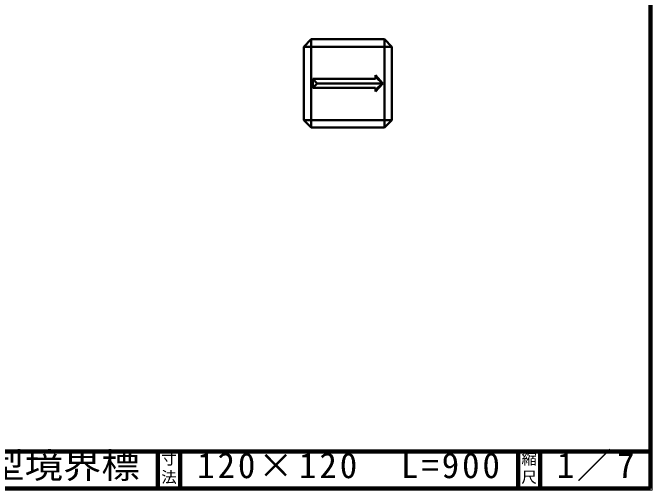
# Model space of a CAD drawing. Units: millimetres, scale not verified. Extents: x 100 to 4105, y 100 to 2870.
# Drawn here: x 2365 to 4105, y 100 to 1400 of the extents above; entities that cross this region are included whole.
import ezdxf
from ezdxf.enums import TextEntityAlignment as Align

# ---------------------------------------------------------------- set-up
doc = ezdxf.new("R2010")
doc.units = ezdxf.units.MM
doc.header["$LTSCALE"] = 5
doc.layers.add('V-nasSTD', color=7, linetype='Continuous', lineweight=50)
doc.styles.add('ＭＳ ゴシック', font='')
doc.styles.get('ＭＳ ゴシック').set_extended_font_data('MS Gothic')

msp = doc.modelspace()

# ---------------------------------------------------------------- linework, layer by layer
at = {"layer": 'V-nasSTD', "lineweight": 100}
for p, q in [((4100, 105), (4100, 2865)), ((105, 205), (4100, 205)), ((2760, 205), (2760, 105)), ((2820, 205), (2820, 105)), ((3740, 205), (3740, 105)), ((3800, 205), (3800, 105)), ((105, 105), (4100, 105))]:
    msp.add_line(p, q, dxfattribs=at)
at = {"layer": 'V-nasSTD'}
for p, q in [((3156.615, 1307.778), (3176.615, 1327.778)), ((3376.615, 1327.778), (3176.615, 1327.778)), ((3176.615, 1327.778), (3176.615, 1087.778)), ((3376.615, 1327.778), (3396.615, 1307.778)), ((3376.615, 1087.778), (3376.615, 1327.778)), ((3156.615, 1307.778), (3156.615, 1107.778)), ((3396.615, 1307.778), (3156.615, 1307.778)), ((3396.615, 1107.778), (3396.615, 1307.778)), ((3181.615, 1219.778), (3351.615, 1219.778)), ((3181.615, 1195.778), (3181.615, 1219.778)), ((3193.615, 1207.778), (3181.615, 1219.778)), ((3351.615, 1229.778), (3351.615, 1219.778)), ((3371.615, 1207.778), (3351.615, 1229.778)), ((3352.983, 1223.616), (3351.615, 1219.778)), ((3371.615, 1207.778), (3352.983, 1223.616)), ((3181.615, 1195.778), (3193.615, 1207.778)), ((3371.615, 1207.778), (3193.615, 1207.778)), ((3371.615, 1207.778), (3351.615, 1185.778)), ((3371.615, 1207.778), (3352.983, 1191.941)), ((3181.615, 1195.778), (3351.615, 1195.778)), ((3351.615, 1195.778), (3351.615, 1185.778)), ((3352.983, 1191.941), (3351.615, 1195.778)), ((3176.615, 1087.778), (3156.615, 1107.778)), ((3156.615, 1107.778), (3396.615, 1107.778)), ((3396.615, 1107.778), (3376.615, 1087.778)), ((3176.615, 1087.778), (3376.615, 1087.778))]:
    msp.add_line(p, q, dxfattribs=at)
at = {"layer": 'V-nasSTD', "lineweight": 13}
msp.add_lwpolyline([(100, 100), (100, 2870), (4105, 2870), (4105, 100)], close=True, dxfattribs=at)

# ---------------------------------------------------------------- texts
at = {"layer": 'V-nasSTD', "style": 'ＭＳ ゴシック', "width": 1.1}
msp.add_text('栃木県型境界標', height=69.65, dxfattribs=at).set_placement((1979, 202.47), align=Align.TOP_LEFT)
at = {"layer": 'V-nasSTD', "style": 'ＭＳ ゴシック'}
for s, p in [('寸', (2768.982, 200.999)), ('縮', (3748.982, 200.999)), ('法', (2768.976, 151.01)), ('尺', (3748.976, 151.01))]:
    msp.add_text(s, height=30.79, dxfattribs=at).set_placement(p, align=Align.TOP_LEFT)
at = {"layer": 'V-nasSTD', "char_height": 69.65, "attachment_point": 1, "style": 'ＭＳ ゴシック'}
for s, insert in [('\\T1.15;1／7', (3845.521, 202.582)), ('\\T1.17;120×120\u3000L=900', (2866.75, 202.508))]:
    msp.add_mtext(s, dxfattribs=dict(at, insert=insert))

doc.saveas('drawing.dxf')
